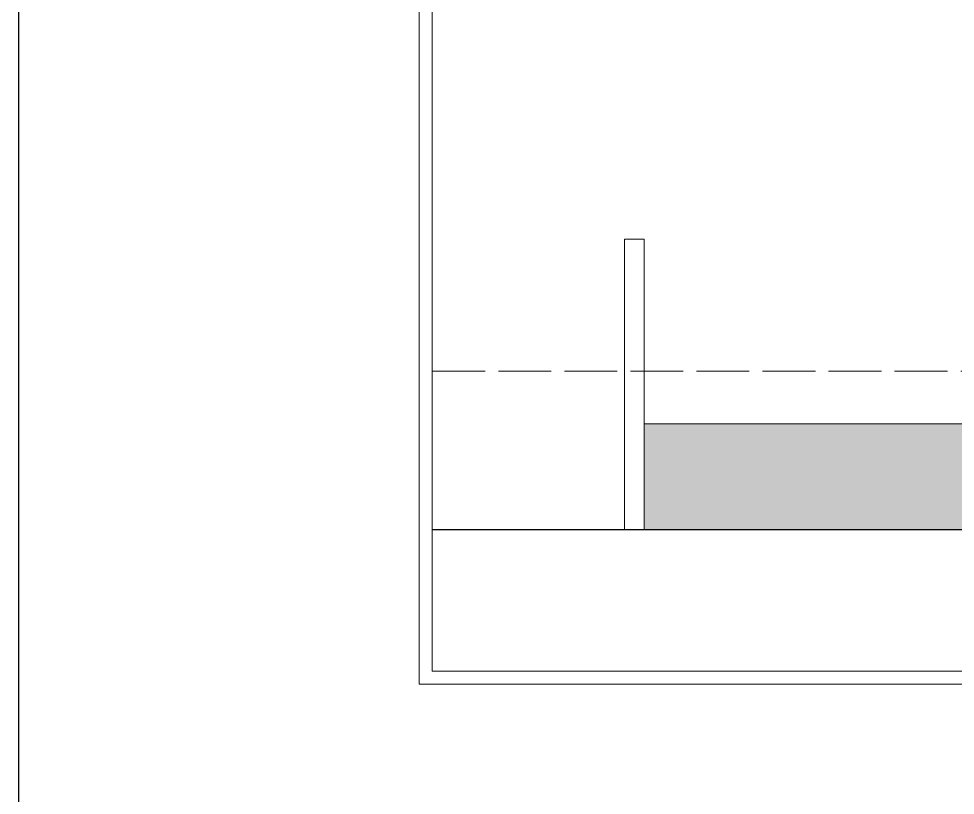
# Model space of a CAD drawing. Header units: millimetres. Extents: x 56222 to 163527, y -177397 to -121287.
# Drawn here: x 154711.3 to 154924, y -173642.2 to -173465.7 of the extents above; entities that cross this region are included whole.
import ezdxf

# ---------------------------------------------------------------- set-up
doc = ezdxf.new("R2010")
doc.units = ezdxf.units.MM
doc.header["$MEASUREMENT"] = 0
doc.linetypes.add('ACAD_ISO02W100', pattern=[15, 12, -3])
for name, color, linetype, lineweight in [('@~LEVEL GRID LINE', 43, 'ACAD_ISO02W100', 9), ('ELEVATION', 250, 'Continuous', 9), ('ELEVATION ( HATCH )', 251, 'Continuous', 9), ('SECTION', 7, 'Continuous', 9), ('SECTION ( PLine )', 251, 'Continuous', 30), ('X_SHEET', 7, 'Continuous', 9)]:
    doc.layers.add(name, color=color, linetype=linetype, lineweight=lineweight)

msp = doc.modelspace()

# ---------------------------------------------------------------- hatches: boundary and pattern name
at = {"layer": 'ELEVATION ( HATCH )'}
h = msp.add_hatch(dxfattribs=at)
h.set_pattern_fill('ANSI36', color=256, scale=18, style=0)
h.set_pattern_definition([(45, (154853.3106, -173581.8035), (1.193243, 4.375223), [5.625, -1.125, 0, -1.125])])
h.paths.add_polyline_path([(154853.3106, -173557.80351), (154853.3106, -173581.80351), (155325.8106, -173581.80351), (155325.8106, -173575.80351), (155093.3106, -173575.80351), (155093.3106, -173569.80351), (155081.3106, -173569.80351), (155081.3106, -173563.80351), (155069.3106, -173563.80351), (155069.3106, -173557.80351), (155057.3106, -173557.80351), (155057.3106, -173551.80351), (154934.3106, -173551.80351), (154934.3106, -173557.80351)])

# ---------------------------------------------------------------- linework, layer by layer
at = {"layer": '@~LEVEL GRID LINE'}
msp.add_line((154805.18684, -173545.80351), (155469.36204, -173545.80351), dxfattribs=at)
at = {"layer": 'ELEVATION'}
for p, q in [((154848.8106, -173581.80351), (154848.8106, -173515.80351)), ((154848.8106, -173515.80351), (154853.3106, -173515.80351)), ((154853.3106, -173581.80351), (154853.3106, -173515.80351))]:
    msp.add_line(p, q, dxfattribs=at)
msp.add_lwpolyline([(154848.8106, -173581.80351), (154853.3106, -173581.80351), (154853.3106, -173515.80351), (154848.8106, -173515.80351)], close=True, dxfattribs=at)
msp.add_lwpolyline([(155325.8106, -173575.80351), (155093.3106, -173575.80351), (155093.3106, -173569.80351), (155081.3106, -173569.80351), (155081.3106, -173563.80351), (155069.3106, -173563.80351), (155069.3106, -173557.80351), (155057.3106, -173557.80351), (155057.3106, -173551.80351), (154934.3106, -173551.80351), (154934.3106, -173557.80351), (154853.3106, -173557.80351)], dxfattribs=at)
at = {"layer": 'ELEVATION ( HATCH )'}
msp.add_lwpolyline([(154853.3106, -173557.80351), (154853.3106, -173581.80351), (155325.8106, -173581.80351), (155325.8106, -173575.80351), (155093.3106, -173575.80351), (155093.3106, -173569.80351), (155081.3106, -173569.80351), (155081.3106, -173563.80351), (155069.3106, -173563.80351), (155069.3106, -173557.80351), (155057.3106, -173557.80351), (155057.3106, -173551.80351), (154934.3106, -173551.80351), (154934.3106, -173557.80351), (154853.3106, -173557.80351)], dxfattribs=at)
at = {"layer": 'SECTION'}
msp.add_line((154805.18684, -173581.80351), (155469.36204, -173581.80351), dxfattribs=at)
at = {"layer": 'SECTION ( PLine )'}
msp.add_lwpolyline([(154805.18684, -173581.80351), (155469.36198, -173581.80351)], dxfattribs=at)
at = {"layer": 'X_SHEET', "color": 1, "lineweight": 30}
msp.add_lwpolyline([(154711.25874, -172132.95107), (157705.48342, -172132.95107), (157705.48342, -174655.79245), (154711.25874, -174655.79245)], close=True, dxfattribs=at)
at = {"layer": 'X_SHEET'}
for points in [[(155569.33521, -173616.96077), (154802.18684, -173616.96077), (154802.18684, -173082.02796), (155569.33521, -173082.02796)], [(154805.18684, -173613.96077), (155469.36204, -173613.96077), (155469.36204, -173085.02796), (154805.18684, -173085.02796)]]:
    msp.add_lwpolyline(points, close=True, dxfattribs=at)

doc.saveas('drawing.dxf')
